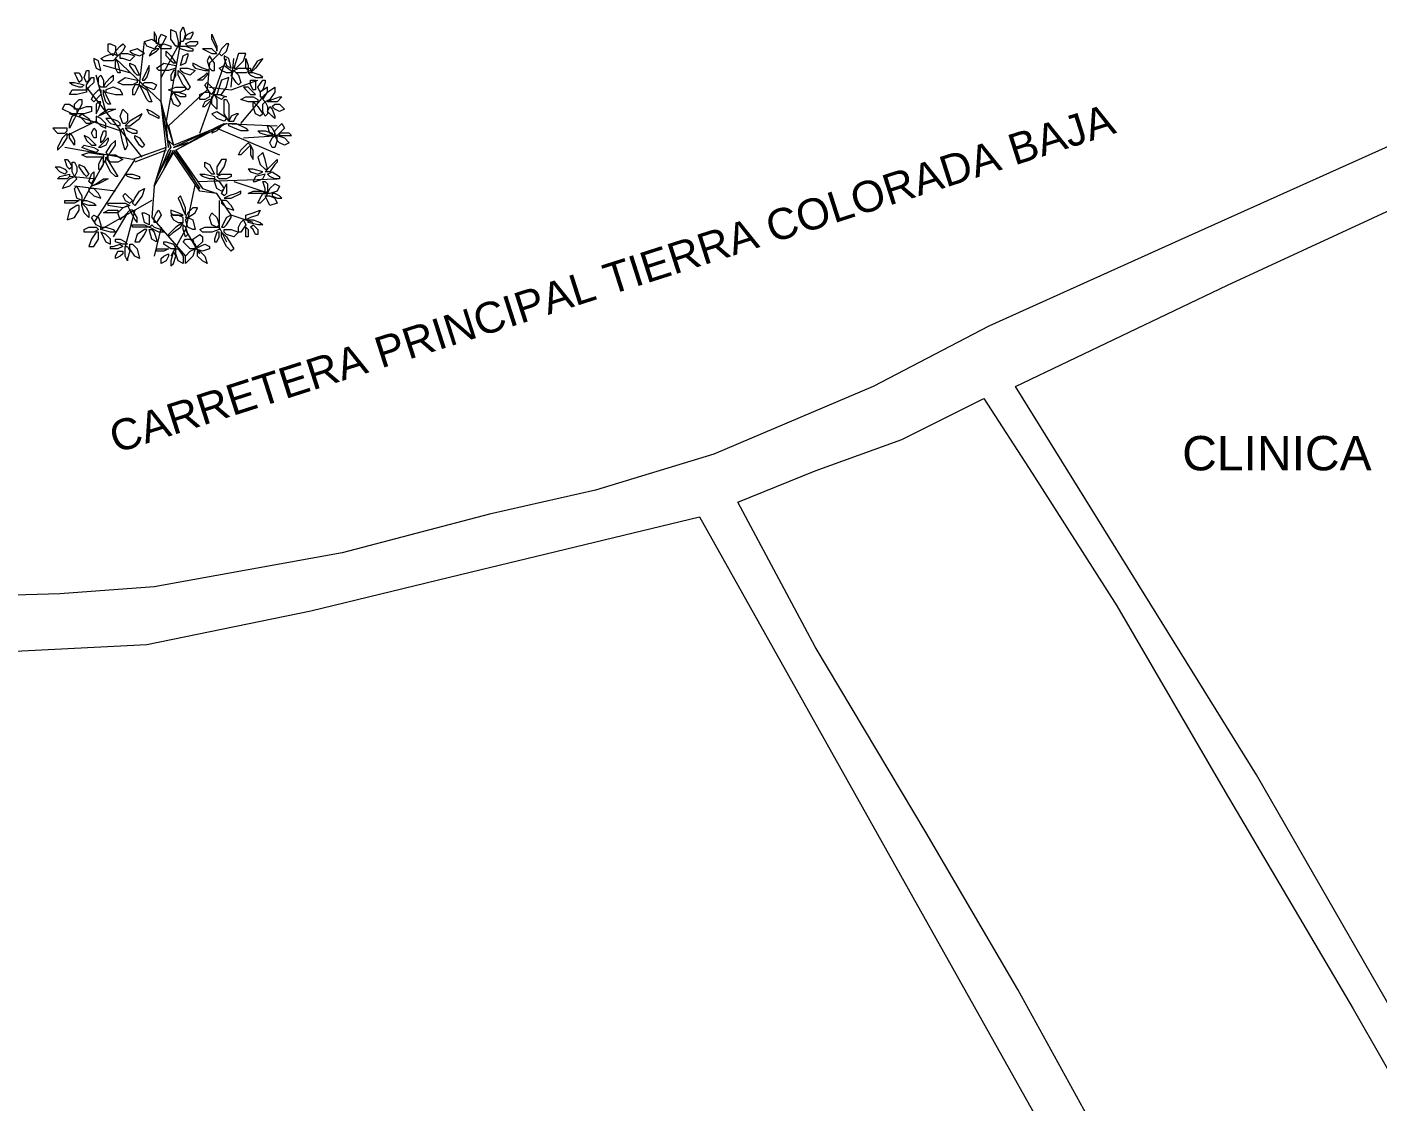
# Model space of a CAD drawing. Header units: millimetres. Extents: x 2424 to 2568, y 1542 to 1762.
# Drawn here: x 2502.51 to 2518.33, y 1641.95 to 1654.54 of the extents above; entities that cross this region are included whole.
import ezdxf

# ---------------------------------------------------------------- set-up
doc = ezdxf.new("R2010")
doc.units = ezdxf.units.MM
doc.layers.add('PDF_0', color=7, linetype='Continuous')
doc.layers.add('PDF_Text', color=7, linetype='Continuous')
doc.styles.add('PDF ArialMT', font='arial.ttf')

msp = doc.modelspace()

# ---------------------------------------------------------------- linework, layer by layer
at = {"layer": 'PDF_0', "lineweight": 9}
for points in [[(2504.028, 1654.338), (2504.028, 1654.366), (2504.028, 1654.423), (2504, 1654.479), (2504, 1654.451), (2504, 1654.395)], [(2504.084, 1654.31), (2504.056, 1654.338), (2504.056, 1654.395), (2504.084, 1654.451), (2504.141, 1654.423), (2504.113, 1654.366)], [(2504.282, 1654.31), (2504.254, 1654.31), (2504.197, 1654.395), (2504.197, 1654.508), (2504.254, 1654.479), (2504.282, 1654.366)], [(2504.31, 1654.423), (2504.31, 1654.479), (2504.339, 1654.536), (2504.367, 1654.451), (2504.339, 1654.366), (2504.31, 1654.366)], [(2504.367, 1654.395), (2504.367, 1654.423), (2504.395, 1654.451), (2504.452, 1654.479), (2504.452, 1654.451), (2504.423, 1654.395)], [(2504.677, 1654.395), (2504.677, 1654.451), (2504.734, 1654.31), (2504.734, 1654.253), (2504.734, 1654.282)], [(2503.548, 1654.31), (2503.548, 1654.253), (2503.52, 1654.197), (2503.463, 1654.253), (2503.463, 1654.338), (2503.491, 1654.338)], [(2503.633, 1654.338), (2503.661, 1654.31), (2503.633, 1654.253), (2503.576, 1654.197), (2503.548, 1654.253), (2503.604, 1654.31)], [(2503.83, 1654.197), (2503.887, 1654.225), (2503.802, 1654.282), (2503.717, 1654.253), (2503.746, 1654.225)], [(2504, 1654.282), (2503.915, 1654.31), (2503.887, 1654.366), (2503.972, 1654.395), (2504.056, 1654.338), (2504.028, 1654.31)], [(2503.972, 1654.253), (2503.943, 1654.197), (2504.028, 1654.253), (2504.056, 1654.282), (2504.028, 1654.282)], [(2504.141, 1654.282), (2504.084, 1654.282), (2504.056, 1654.31), (2504.113, 1654.338), (2504.197, 1654.31), (2504.197, 1654.282)], [(2504.395, 1654.253), (2504.31, 1654.282), (2504.282, 1654.31), (2504.367, 1654.31), (2504.452, 1654.282), (2504.452, 1654.253)], [(2504.48, 1654.31), (2504.395, 1654.31), (2504.367, 1654.338), (2504.423, 1654.366), (2504.508, 1654.366), (2504.508, 1654.338)], [(2504.621, 1654.253), (2504.677, 1654.225), (2504.734, 1654.225), (2504.677, 1654.282), (2504.593, 1654.282), (2504.565, 1654.282)], [(2504.762, 1654.225), (2504.79, 1654.197), (2504.847, 1654.253), (2504.875, 1654.338), (2504.847, 1654.338), (2504.79, 1654.282)], [(2503.322, 1654.056), (2503.378, 1654.027), (2503.35, 1654.14), (2503.294, 1654.169), (2503.294, 1654.14)], [(2503.435, 1654.197), (2503.52, 1654.225), (2503.576, 1654.197), (2503.52, 1654.14), (2503.407, 1654.14), (2503.378, 1654.169)], [(2503.548, 1654.056), (2503.548, 1654.14), (2503.548, 1654.169), (2503.576, 1654.112), (2503.604, 1653.999), (2503.576, 1653.999)], [(2503.604, 1654.169), (2503.604, 1654.225), (2503.689, 1654.225), (2503.774, 1654.197), (2503.717, 1654.14), (2503.633, 1654.169)], [(2504.197, 1654.14), (2504.141, 1654.197), (2504.141, 1654.253), (2504.197, 1654.197), (2504.254, 1654.112), (2504.226, 1654.112)], [(2504.367, 1654.112), (2504.31, 1654.084), (2504.339, 1654.197), (2504.395, 1654.225), (2504.395, 1654.197)], [(2504.677, 1654.027), (2504.706, 1654.027), (2504.706, 1654.112), (2504.649, 1654.197), (2504.621, 1654.14), (2504.649, 1654.056)], [(2504.847, 1654.084), (2504.903, 1654.056), (2504.875, 1654.169), (2504.819, 1654.197), (2504.819, 1654.169)], [(2504.932, 1654.056), (2504.96, 1654.056), (2505.045, 1654.14), (2505.073, 1654.225), (2504.988, 1654.225), (2504.96, 1654.14)], [(2505.073, 1654.14), (2505.073, 1654.169), (2505.101, 1654.084), (2505.101, 1654.027), (2505.073, 1654.056)], [(2505.214, 1654.14), (2505.271, 1654.169), (2505.186, 1654.056), (2505.129, 1653.999), (2505.158, 1654.056)], [(2503.153, 1653.915), (2503.124, 1653.886), (2503.096, 1653.943), (2503.068, 1653.999), (2503.124, 1653.999), (2503.153, 1653.943)], [(2503.237, 1653.971), (2503.237, 1653.915), (2503.209, 1653.886), (2503.181, 1653.943), (2503.209, 1654.027), (2503.237, 1654.027)], [(2503.35, 1653.858), (2503.35, 1653.943), (2503.378, 1653.971), (2503.407, 1653.915), (2503.407, 1653.83), (2503.378, 1653.83)], [(2503.435, 1653.886), (2503.491, 1653.943), (2503.52, 1653.971), (2503.52, 1653.915), (2503.435, 1653.83), (2503.407, 1653.83)], [(2503.774, 1653.999), (2503.717, 1654.084), (2503.717, 1654.112), (2503.774, 1654.084), (2503.83, 1653.971), (2503.802, 1653.971)], [(2503.915, 1653.943), (2503.943, 1654.027), (2503.943, 1654.084), (2503.915, 1654.027), (2503.859, 1653.915), (2503.887, 1653.915)], [(2504.169, 1654.027), (2504.056, 1654.027), (2504.028, 1654.056), (2504.113, 1654.112), (2504.254, 1654.084), (2504.254, 1654.056)], [(2504.197, 1653.915), (2504.226, 1653.915), (2504.254, 1653.971), (2504.254, 1654.027), (2504.226, 1654.027), (2504.197, 1653.971)], [(2504.339, 1653.858), (2504.282, 1653.971), (2504.282, 1654.027), (2504.339, 1653.971), (2504.423, 1653.83), (2504.395, 1653.802)], [(2504.31, 1654.027), (2504.31, 1654.056), (2504.395, 1654.056), (2504.48, 1654.027), (2504.423, 1653.971), (2504.339, 1653.999)], [(2504.48, 1654.056), (2504.593, 1654.027), (2504.649, 1654.027), (2504.565, 1654.056), (2504.452, 1654.112), (2504.452, 1654.084)], [(2504.565, 1653.915), (2504.508, 1653.915), (2504.593, 1653.971), (2504.621, 1653.999), (2504.621, 1653.971)], [(2504.847, 1653.999), (2504.79, 1654.027), (2504.762, 1654.056), (2504.819, 1654.084), (2504.903, 1654.027), (2504.903, 1653.999)], [(2504.96, 1653.886), (2504.903, 1653.971), (2504.932, 1654.027), (2504.988, 1653.971), (2505.016, 1653.886), (2504.988, 1653.858)], [(2505.073, 1653.999), (2504.96, 1653.999), (2504.932, 1654.027), (2504.988, 1654.056), (2505.129, 1654.056), (2505.129, 1654.027)], [(2505.101, 1653.999), (2505.129, 1653.971), (2505.186, 1653.943), (2505.271, 1653.943), (2505.242, 1653.971), (2505.158, 1653.999)], [(2503.124, 1653.83), (2503.04, 1653.858), (2503.011, 1653.886), (2503.068, 1653.886), (2503.181, 1653.858), (2503.153, 1653.83)], [(2503.209, 1653.802), (2503.209, 1653.773), (2503.096, 1653.745), (2503.011, 1653.745), (2503.04, 1653.802), (2503.153, 1653.802)], [(2503.294, 1653.886), (2503.237, 1653.83), (2503.209, 1653.802), (2503.209, 1653.858), (2503.266, 1653.943), (2503.294, 1653.943)], [(2503.294, 1653.745), (2503.35, 1653.802), (2503.378, 1653.802), (2503.378, 1653.745), (2503.294, 1653.66), (2503.266, 1653.689)], [(2503.435, 1653.66), (2503.407, 1653.745), (2503.407, 1653.802), (2503.435, 1653.745), (2503.491, 1653.632), (2503.463, 1653.632)], [(2503.435, 1653.802), (2503.435, 1653.773), (2503.548, 1653.745), (2503.633, 1653.745), (2503.604, 1653.802), (2503.52, 1653.83)], [(2503.746, 1653.858), (2503.633, 1653.858), (2503.576, 1653.886), (2503.661, 1653.943), (2503.802, 1653.915), (2503.802, 1653.886)], [(2503.746, 1653.745), (2503.774, 1653.745), (2503.802, 1653.802), (2503.83, 1653.858), (2503.774, 1653.858), (2503.746, 1653.802)], [(2503.915, 1653.689), (2503.859, 1653.802), (2503.83, 1653.858), (2503.915, 1653.802), (2503.972, 1653.66), (2503.943, 1653.66)], [(2503.859, 1653.858), (2503.887, 1653.886), (2503.972, 1653.886), (2504.028, 1653.858), (2504, 1653.802), (2503.915, 1653.83)], [(2504.31, 1653.773), (2504.226, 1653.773), (2504.169, 1653.802), (2504.254, 1653.83), (2504.367, 1653.83), (2504.367, 1653.802)], [(2504.649, 1653.858), (2504.706, 1653.802), (2504.677, 1653.745), (2504.649, 1653.773), (2504.593, 1653.858), (2504.621, 1653.886)], [(2504.734, 1653.745), (2504.79, 1653.745), (2504.847, 1653.83), (2504.875, 1653.943), (2504.79, 1653.915), (2504.762, 1653.83)], [(2505.129, 1653.745), (2505.186, 1653.745), (2505.101, 1653.83), (2505.045, 1653.83), (2505.073, 1653.802)], [(2505.186, 1653.802), (2505.158, 1653.802), (2505.129, 1653.858), (2505.129, 1653.915), (2505.186, 1653.915), (2505.186, 1653.858)], [(2505.299, 1653.886), (2505.271, 1653.802), (2505.242, 1653.773), (2505.214, 1653.83), (2505.271, 1653.915), (2505.299, 1653.915)], [(2505.327, 1653.773), (2505.327, 1653.83), (2505.242, 1653.773), (2505.242, 1653.717), (2505.271, 1653.717)], [(2505.299, 1653.66), (2505.271, 1653.689), (2505.327, 1653.773), (2505.412, 1653.83), (2505.412, 1653.773), (2505.355, 1653.689)], [(2503.153, 1653.632), (2503.124, 1653.576), (2503.068, 1653.576), (2503.068, 1653.632), (2503.124, 1653.689), (2503.153, 1653.689)], [(2503.322, 1653.632), (2503.322, 1653.547), (2503.322, 1653.519), (2503.35, 1653.576), (2503.378, 1653.66), (2503.35, 1653.66)], [(2504.226, 1653.632), (2504.197, 1653.717), (2504.226, 1653.773), (2504.254, 1653.717), (2504.31, 1653.632), (2504.282, 1653.604)], [(2504.31, 1653.717), (2504.254, 1653.745), (2504.226, 1653.773), (2504.282, 1653.773), (2504.367, 1653.745), (2504.367, 1653.717)], [(2504.649, 1653.773), (2504.649, 1653.717), (2504.593, 1653.689), (2504.536, 1653.689), (2504.536, 1653.745), (2504.593, 1653.773)], [(2504.677, 1653.689), (2504.649, 1653.689), (2504.593, 1653.66), (2504.565, 1653.604), (2504.593, 1653.604), (2504.649, 1653.66)], [(2504.734, 1653.689), (2504.734, 1653.632), (2504.734, 1653.576), (2504.677, 1653.632), (2504.677, 1653.717), (2504.706, 1653.745)], [(2504.79, 1653.689), (2504.734, 1653.717), (2504.706, 1653.745), (2504.762, 1653.745), (2504.847, 1653.717), (2504.819, 1653.717)], [(2504.875, 1653.632), (2504.875, 1653.491), (2504.875, 1653.434), (2504.819, 1653.519), (2504.819, 1653.689), (2504.847, 1653.689)], [(2505.214, 1653.689), (2505.214, 1653.66), (2505.101, 1653.66), (2505.016, 1653.689), (2505.073, 1653.717), (2505.158, 1653.717)], [(2505.186, 1653.519), (2505.158, 1653.604), (2505.158, 1653.66), (2505.214, 1653.604), (2505.271, 1653.519), (2505.242, 1653.491)], [(2505.271, 1653.547), (2505.271, 1653.632), (2505.299, 1653.66), (2505.327, 1653.604), (2505.327, 1653.519), (2505.299, 1653.491)], [(2505.383, 1653.689), (2505.468, 1653.717), (2505.496, 1653.717), (2505.44, 1653.66), (2505.355, 1653.66), (2505.327, 1653.66)], [(2503.011, 1653.632), (2503.096, 1653.576), (2503.096, 1653.519), (2503.04, 1653.519), (2502.927, 1653.576), (2502.955, 1653.632)], [(2503.011, 1653.406), (2503.04, 1653.491), (2503.096, 1653.519), (2503.068, 1653.463), (2503.011, 1653.35), (2503.011, 1653.378)], [(2503.266, 1653.604), (2503.266, 1653.547), (2503.181, 1653.519), (2503.096, 1653.519), (2503.124, 1653.576), (2503.209, 1653.604)], [(2503.124, 1653.491), (2503.153, 1653.519), (2503.237, 1653.463), (2503.266, 1653.406), (2503.209, 1653.406), (2503.153, 1653.463)], [(2503.322, 1653.491), (2503.322, 1653.434), (2503.378, 1653.378), (2503.435, 1653.35), (2503.435, 1653.406), (2503.378, 1653.463)], [(2503.463, 1653.576), (2503.548, 1653.576), (2503.407, 1653.519), (2503.35, 1653.491), (2503.378, 1653.519)], [(2503.661, 1653.406), (2503.633, 1653.406), (2503.604, 1653.491), (2503.633, 1653.576), (2503.689, 1653.519), (2503.689, 1653.434)], [(2503.83, 1653.463), (2503.859, 1653.519), (2503.717, 1653.434), (2503.661, 1653.378), (2503.717, 1653.378)], [(2504, 1653.491), (2503.943, 1653.519), (2503.915, 1653.576), (2503.972, 1653.547), (2504.056, 1653.491), (2504.056, 1653.463)], [(2504.847, 1653.463), (2504.819, 1653.434), (2504.734, 1653.463), (2504.677, 1653.519), (2504.734, 1653.547), (2504.819, 1653.491)], [(2504.988, 1653.519), (2504.96, 1653.519), (2504.903, 1653.491), (2504.875, 1653.434), (2504.932, 1653.434), (2504.96, 1653.491)], [(2505.383, 1653.491), (2505.327, 1653.547), (2505.355, 1653.604), (2505.383, 1653.576), (2505.412, 1653.491), (2505.412, 1653.463)], [(2505.383, 1653.604), (2505.412, 1653.632), (2505.468, 1653.632), (2505.525, 1653.576), (2505.468, 1653.547), (2505.412, 1653.576)], [(2502.983, 1653.321), (2502.983, 1653.35), (2502.898, 1653.35), (2502.814, 1653.35), (2502.87, 1653.293), (2502.955, 1653.293)], [(2503.322, 1653.237), (2503.294, 1653.237), (2503.266, 1653.293), (2503.294, 1653.35), (2503.322, 1653.321), (2503.322, 1653.265)], [(2503.576, 1653.434), (2503.491, 1653.463), (2503.435, 1653.463), (2503.491, 1653.406), (2503.604, 1653.378), (2503.604, 1653.406)], [(2503.661, 1653.265), (2503.689, 1653.152), (2503.661, 1653.096), (2503.633, 1653.18), (2503.604, 1653.321), (2503.633, 1653.35)], [(2503.802, 1653.293), (2503.802, 1653.321), (2503.717, 1653.35), (2503.661, 1653.35), (2503.689, 1653.321), (2503.746, 1653.293)], [(2504.762, 1653.378), (2504.819, 1653.406), (2504.734, 1653.321), (2504.677, 1653.293), (2504.706, 1653.35)], [(2504.96, 1653.406), (2505.073, 1653.35), (2505.101, 1653.321), (2505.016, 1653.321), (2504.875, 1653.378), (2504.875, 1653.406)], [(2505.383, 1653.35), (2505.412, 1653.293), (2505.412, 1653.265), (2505.355, 1653.293), (2505.327, 1653.378), (2505.355, 1653.378)], [(2505.412, 1653.321), (2505.468, 1653.378), (2505.496, 1653.406), (2505.525, 1653.35), (2505.44, 1653.265), (2505.412, 1653.265)], [(2502.927, 1653.152), (2502.983, 1653.237), (2502.983, 1653.293), (2502.927, 1653.237), (2502.87, 1653.124), (2502.87, 1653.096)], [(2503.068, 1653.209), (2503.068, 1653.152), (2503.011, 1653.237), (2503.011, 1653.293), (2503.04, 1653.265)], [(2503.266, 1653.152), (2503.322, 1653.152), (2503.237, 1653.237), (2503.181, 1653.265), (2503.209, 1653.209)], [(2503.435, 1653.152), (2503.378, 1653.124), (2503.35, 1653.124), (2503.378, 1653.152), (2503.463, 1653.237), (2503.463, 1653.209)], [(2503.435, 1653.265), (2503.407, 1653.209), (2503.378, 1653.18), (2503.378, 1653.237), (2503.407, 1653.321), (2503.435, 1653.321)], [(2503.491, 1653.067), (2503.548, 1653.152), (2503.548, 1653.209), (2503.491, 1653.152), (2503.435, 1653.067), (2503.463, 1653.039)], [(2503.83, 1653.152), (2503.774, 1653.237), (2503.774, 1653.265), (2503.83, 1653.237), (2503.887, 1653.152), (2503.859, 1653.124)], [(2505.101, 1653.124), (2505.016, 1653.039), (2504.988, 1653.039), (2505.016, 1653.096), (2505.101, 1653.18), (2505.129, 1653.152)], [(2505.327, 1653.265), (2505.242, 1653.293), (2505.214, 1653.321), (2505.299, 1653.321), (2505.383, 1653.293), (2505.383, 1653.265)], [(2505.355, 1653.18), (2505.383, 1653.237), (2505.412, 1653.265), (2505.44, 1653.209), (2505.412, 1653.124), (2505.383, 1653.124)], [(2505.44, 1653.209), (2505.44, 1653.265), (2505.525, 1653.237), (2505.581, 1653.18), (2505.525, 1653.152), (2505.468, 1653.18)], [(2505.468, 1653.293), (2505.468, 1653.265), (2505.553, 1653.265), (2505.609, 1653.265), (2505.581, 1653.293), (2505.525, 1653.293)], [(2503.35, 1653.096), (2503.322, 1653.067), (2503.237, 1653.096), (2503.153, 1653.124), (2503.181, 1653.152), (2503.294, 1653.124)], [(2503.322, 1653.011), (2503.209, 1653.011), (2503.153, 1653.039), (2503.237, 1653.067), (2503.407, 1653.039), (2503.407, 1653.011)], [(2503.35, 1652.87), (2503.378, 1652.87), (2503.407, 1652.926), (2503.407, 1653.011), (2503.378, 1652.983), (2503.35, 1652.926)], [(2503.491, 1652.841), (2503.435, 1652.954), (2503.435, 1653.011), (2503.491, 1652.926), (2503.576, 1652.785), (2503.548, 1652.785)], [(2503.463, 1652.983), (2503.463, 1653.039), (2503.548, 1653.039), (2503.633, 1652.983), (2503.576, 1652.954), (2503.491, 1652.954)], [(2505.158, 1653.096), (2505.129, 1653.152), (2505.129, 1653.039), (2505.158, 1652.983), (2505.158, 1653.011)], [(2505.299, 1652.87), (2505.327, 1652.87), (2505.299, 1652.983), (2505.271, 1653.067), (2505.214, 1653.011), (2505.242, 1652.926)], [(2502.983, 1652.841), (2502.955, 1652.813), (2502.898, 1652.841), (2502.842, 1652.898), (2502.898, 1652.898), (2502.955, 1652.87)], [(2503.011, 1652.954), (2503.04, 1652.898), (2503.011, 1652.87), (2502.983, 1652.898), (2502.955, 1652.983), (2502.983, 1652.983)], [(2503.096, 1652.898), (2503.096, 1652.841), (2503.068, 1652.785), (2503.04, 1652.841), (2503.04, 1652.954), (2503.068, 1652.954)], [(2503.181, 1652.813), (2503.124, 1652.898), (2503.124, 1652.926), (2503.181, 1652.898), (2503.237, 1652.813), (2503.209, 1652.785)], [(2504.649, 1652.841), (2504.593, 1652.898), (2504.593, 1652.954), (2504.649, 1652.926), (2504.706, 1652.813), (2504.677, 1652.813)], [(2504.734, 1652.813), (2504.762, 1652.813), (2504.819, 1652.898), (2504.847, 1652.983), (2504.79, 1652.983), (2504.734, 1652.898)], [(2505.214, 1652.813), (2505.271, 1652.841), (2505.158, 1652.87), (2505.101, 1652.87), (2505.129, 1652.841)], [(2505.412, 1652.926), (2505.355, 1652.841), (2505.299, 1652.841), (2505.355, 1652.898), (2505.44, 1652.983), (2505.44, 1652.954)], [(2502.983, 1652.757), (2502.898, 1652.757), (2502.87, 1652.757), (2502.898, 1652.785), (2503.011, 1652.813), (2503.011, 1652.785)], [(2503.068, 1652.785), (2503.096, 1652.757), (2503.011, 1652.672), (2502.927, 1652.644), (2502.955, 1652.7), (2503.011, 1652.757)], [(2503.266, 1652.813), (2503.294, 1652.841), (2503.294, 1652.757), (2503.266, 1652.7), (2503.237, 1652.728)], [(2503.407, 1652.757), (2503.463, 1652.757), (2503.35, 1652.7), (2503.266, 1652.672), (2503.322, 1652.7)], [(2503.774, 1652.757), (2503.689, 1652.785), (2503.661, 1652.813), (2503.746, 1652.813), (2503.83, 1652.785), (2503.83, 1652.757)], [(2504.649, 1652.757), (2504.565, 1652.785), (2504.536, 1652.813), (2504.593, 1652.813), (2504.706, 1652.785), (2504.706, 1652.757)], [(2504.734, 1652.644), (2504.706, 1652.728), (2504.706, 1652.757), (2504.762, 1652.728), (2504.819, 1652.644), (2504.79, 1652.616)], [(2504.847, 1652.757), (2504.762, 1652.757), (2504.734, 1652.785), (2504.79, 1652.813), (2504.903, 1652.813), (2504.903, 1652.785)], [(2504.819, 1652.644), (2504.847, 1652.7), (2504.847, 1652.587), (2504.819, 1652.559), (2504.79, 1652.587)], [(2505.271, 1652.757), (2505.299, 1652.813), (2505.186, 1652.785), (2505.158, 1652.728), (2505.186, 1652.728)], [(2505.327, 1652.7), (2505.327, 1652.616), (2505.299, 1652.587), (2505.299, 1652.644), (2505.271, 1652.728), (2505.299, 1652.728)], [(2505.412, 1652.757), (2505.355, 1652.785), (2505.327, 1652.813), (2505.383, 1652.841), (2505.468, 1652.785), (2505.468, 1652.757)], [(2505.355, 1652.644), (2505.412, 1652.7), (2505.468, 1652.672), (2505.44, 1652.616), (2505.355, 1652.587), (2505.327, 1652.587)], [(2503.124, 1652.616), (2503.153, 1652.559), (2503.153, 1652.503), (2503.096, 1652.531), (2503.068, 1652.644), (2503.096, 1652.672)], [(2503.237, 1652.644), (2503.237, 1652.616), (2503.294, 1652.559), (2503.378, 1652.531), (2503.35, 1652.587), (2503.294, 1652.644)], [(2503.661, 1652.587), (2503.633, 1652.559), (2503.661, 1652.503), (2503.717, 1652.474), (2503.746, 1652.503), (2503.689, 1652.559)], [(2503.774, 1652.531), (2503.83, 1652.616), (2503.887, 1652.644), (2503.859, 1652.559), (2503.774, 1652.446), (2503.746, 1652.474)], [(2504.31, 1652.474), (2504.339, 1652.39), (2504.367, 1652.333), (2504.367, 1652.418), (2504.31, 1652.559), (2504.282, 1652.531)], [(2504.96, 1652.587), (2504.875, 1652.559), (2504.819, 1652.531), (2504.903, 1652.531), (2505.016, 1652.587), (2505.016, 1652.616)], [(2505.242, 1652.587), (2505.129, 1652.587), (2505.101, 1652.587), (2505.158, 1652.616), (2505.271, 1652.616), (2505.299, 1652.587)], [(2505.242, 1652.531), (2505.271, 1652.587), (2505.327, 1652.587), (2505.299, 1652.531), (2505.242, 1652.474), (2505.214, 1652.474)], [(2505.299, 1652.559), (2505.355, 1652.559), (2505.412, 1652.531), (2505.44, 1652.474), (2505.355, 1652.446), (2505.327, 1652.503)], [(2505.383, 1652.587), (2505.383, 1652.559), (2505.44, 1652.531), (2505.496, 1652.531), (2505.468, 1652.559), (2505.412, 1652.587)], [(2503.011, 1652.503), (2503.096, 1652.503), (2503.124, 1652.503), (2503.068, 1652.474), (2502.955, 1652.474), (2502.955, 1652.503)], [(2503.124, 1652.446), (2503.096, 1652.446), (2503.011, 1652.39), (2502.983, 1652.277), (2503.068, 1652.305), (2503.124, 1652.39)], [(2503.209, 1652.503), (2503.294, 1652.474), (2503.322, 1652.446), (2503.237, 1652.446), (2503.153, 1652.474), (2503.153, 1652.503)], [(2503.209, 1652.418), (2503.237, 1652.361), (2503.237, 1652.305), (2503.181, 1652.361), (2503.153, 1652.446), (2503.153, 1652.474)], [(2503.52, 1652.361), (2503.435, 1652.361), (2503.407, 1652.361), (2503.463, 1652.39), (2503.576, 1652.39), (2503.576, 1652.361)], [(2503.548, 1652.474), (2503.661, 1652.474), (2503.717, 1652.446), (2503.633, 1652.418), (2503.463, 1652.446), (2503.463, 1652.474)], [(2503.689, 1652.446), (2503.717, 1652.39), (2503.661, 1652.333), (2503.604, 1652.277), (2503.576, 1652.361), (2503.633, 1652.418)], [(2503.746, 1652.333), (2503.774, 1652.277), (2503.802, 1652.248), (2503.802, 1652.305), (2503.746, 1652.39), (2503.717, 1652.39)], [(2504, 1652.305), (2504.028, 1652.361), (2504.056, 1652.39), (2504.084, 1652.333), (2504.028, 1652.248), (2504, 1652.248)], [(2504.226, 1652.333), (2504.31, 1652.333), (2504.339, 1652.333), (2504.282, 1652.361), (2504.197, 1652.39), (2504.197, 1652.361)], [(2504.367, 1652.305), (2504.395, 1652.305), (2504.48, 1652.361), (2504.508, 1652.418), (2504.452, 1652.418), (2504.395, 1652.361)], [(2504.79, 1652.503), (2504.79, 1652.474), (2504.847, 1652.418), (2504.932, 1652.39), (2504.903, 1652.446), (2504.847, 1652.503)], [(2505.073, 1652.277), (2505.073, 1652.333), (2505.158, 1652.361), (2505.242, 1652.39), (2505.214, 1652.333), (2505.129, 1652.305)], [(2503.35, 1652.305), (2503.378, 1652.22), (2503.378, 1652.192), (2503.322, 1652.22), (2503.266, 1652.305), (2503.294, 1652.333)], [(2503.802, 1652.22), (2503.887, 1652.22), (2503.943, 1652.192), (2503.859, 1652.192), (2503.746, 1652.192), (2503.746, 1652.22)], [(2503.943, 1652.333), (2503.943, 1652.248), (2503.943, 1652.22), (2503.887, 1652.248), (2503.859, 1652.361), (2503.887, 1652.361)], [(2504, 1652.192), (2504.084, 1652.164), (2504.113, 1652.135), (2504.056, 1652.135), (2503.943, 1652.192), (2503.972, 1652.22)], [(2504.226, 1652.135), (2504.31, 1652.192), (2504.339, 1652.248), (2504.254, 1652.192), (2504.169, 1652.107), (2504.169, 1652.079)], [(2504.339, 1652.248), (2504.339, 1652.305), (2504.282, 1652.333), (2504.197, 1652.333), (2504.226, 1652.277), (2504.282, 1652.248)], [(2504.395, 1652.107), (2504.367, 1652.079), (2504.339, 1652.164), (2504.339, 1652.22), (2504.367, 1652.192)], [(2504.395, 1652.192), (2504.367, 1652.277), (2504.395, 1652.305), (2504.452, 1652.277), (2504.48, 1652.164), (2504.452, 1652.164)], [(2504.677, 1652.22), (2504.649, 1652.305), (2504.677, 1652.361), (2504.734, 1652.305), (2504.762, 1652.22), (2504.734, 1652.192)], [(2504.847, 1652.22), (2504.903, 1652.305), (2504.903, 1652.333), (2504.847, 1652.305), (2504.79, 1652.192), (2504.819, 1652.192)], [(2504.988, 1652.192), (2505.016, 1652.248), (2505.045, 1652.277), (2505.073, 1652.22), (2505.016, 1652.135), (2504.988, 1652.135)], [(2505.158, 1652.277), (2505.242, 1652.248), (2505.271, 1652.22), (2505.214, 1652.22), (2505.101, 1652.248), (2505.101, 1652.277)], [(2505.129, 1652.192), (2505.158, 1652.22), (2505.214, 1652.164), (2505.214, 1652.107), (2505.186, 1652.107), (2505.158, 1652.164)], [(2503.237, 1652.192), (2503.322, 1652.192), (2503.35, 1652.164), (2503.294, 1652.135), (2503.181, 1652.135), (2503.181, 1652.164)], [(2503.35, 1652.135), (2503.322, 1652.135), (2503.266, 1652.051), (2503.237, 1651.966), (2503.294, 1651.966), (2503.35, 1652.051)], [(2503.435, 1652.192), (2503.52, 1652.164), (2503.548, 1652.135), (2503.491, 1652.135), (2503.378, 1652.164), (2503.378, 1652.192)], [(2503.435, 1652.107), (2503.378, 1652.135), (2503.435, 1652.022), (2503.491, 1651.994), (2503.491, 1652.051)], [(2503.915, 1652.164), (2503.887, 1652.164), (2503.802, 1652.107), (2503.774, 1652.022), (2503.83, 1652.022), (2503.887, 1652.107)], [(2504, 1652.135), (2504.028, 1652.051), (2504.028, 1652.022), (2503.972, 1652.051), (2503.943, 1652.164), (2503.972, 1652.164)], [(2504.565, 1652.022), (2504.508, 1651.966), (2504.48, 1651.966), (2504.452, 1652.051), (2504.536, 1652.107), (2504.565, 1652.079)], [(2504.677, 1652.135), (2504.565, 1652.135), (2504.536, 1652.164), (2504.593, 1652.192), (2504.762, 1652.192), (2504.762, 1652.164)], [(2504.706, 1652.022), (2504.734, 1652.022), (2504.762, 1652.079), (2504.762, 1652.135), (2504.734, 1652.135), (2504.706, 1652.051)], [(2504.847, 1651.966), (2504.79, 1652.079), (2504.79, 1652.135), (2504.847, 1652.079), (2504.932, 1651.938), (2504.903, 1651.91)], [(2504.819, 1652.135), (2504.819, 1652.164), (2504.903, 1652.164), (2504.988, 1652.135), (2504.932, 1652.079), (2504.847, 1652.107)], [(2505.073, 1652.107), (2505.073, 1652.164), (2505.073, 1652.192), (2505.101, 1652.164), (2505.101, 1652.079), (2505.073, 1652.079)], [(2503.52, 1651.966), (2503.604, 1651.994), (2503.633, 1651.966), (2503.576, 1651.938), (2503.491, 1651.938), (2503.491, 1651.966)], [(2503.604, 1652.051), (2503.661, 1652.022), (2503.689, 1651.994), (2503.633, 1651.994), (2503.548, 1652.022), (2503.548, 1652.051)], [(2503.633, 1651.91), (2503.633, 1651.881), (2503.604, 1651.853), (2503.548, 1651.825), (2503.548, 1651.853), (2503.576, 1651.91)], [(2503.717, 1651.91), (2503.689, 1651.825), (2503.689, 1651.797), (2503.661, 1651.853), (2503.661, 1651.966), (2503.689, 1651.966)], [(2503.717, 1651.994), (2503.746, 1651.994), (2503.802, 1651.938), (2503.83, 1651.825), (2503.774, 1651.853), (2503.717, 1651.938)], [(2504.084, 1651.938), (2504.141, 1651.938), (2504.169, 1651.938), (2504.113, 1651.91), (2504.028, 1651.91), (2504.028, 1651.938)], [(2504.141, 1652.022), (2504.226, 1651.994), (2504.254, 1651.938), (2504.197, 1651.938), (2504.113, 1651.994), (2504.113, 1652.022)], [(2504.254, 1651.853), (2504.226, 1651.91), (2504.197, 1651.797), (2504.197, 1651.74), (2504.226, 1651.768)], [(2504.254, 1651.938), (2504.282, 1651.938), (2504.339, 1651.853), (2504.339, 1651.768), (2504.282, 1651.797), (2504.254, 1651.881)], [(2504.423, 1652.051), (2504.48, 1651.994), (2504.48, 1651.938), (2504.423, 1651.938), (2504.339, 1652.022), (2504.367, 1652.051)], [(2504.367, 1651.853), (2504.423, 1651.91), (2504.48, 1651.938), (2504.452, 1651.853), (2504.367, 1651.768), (2504.367, 1651.797)], [(2504.649, 1651.966), (2504.649, 1651.938), (2504.565, 1651.91), (2504.48, 1651.938), (2504.536, 1651.966), (2504.593, 1651.994)], [(2504.508, 1651.91), (2504.536, 1651.91), (2504.593, 1651.853), (2504.621, 1651.768), (2504.565, 1651.797), (2504.508, 1651.853)], [(2504.169, 1651.881), (2504.169, 1651.853), (2504.141, 1651.797), (2504.084, 1651.768), (2504.084, 1651.825), (2504.113, 1651.853)], [(2513.714, 1650.187), (2514.279, 1649.311), (2515.267, 1647.758), (2516.538, 1645.584), (2518.035, 1643.042), (2518.713, 1641.856), (2518.233, 1641.63), (2517.414, 1641.376), (2516.708, 1641.15), (2515.691, 1640.698), (2515.013, 1641.63), (2514.11, 1643.268), (2513.036, 1645.104), (2511.737, 1647.278), (2510.834, 1648.973), (2511.737, 1649.34), (2512.754, 1649.707)]]:
    msp.add_lwpolyline(points, close=True, dxfattribs=at)
for points in [[(2503.83, 1653.858), (2503.887, 1654.366)], [(2504.084, 1653.943), (2504.31, 1654.366), (2504.141, 1653.434), (2504.084, 1653.66), (2504.084, 1654.338)], [(2504.141, 1653.124), (2504.084, 1653.66), (2503.548, 1654.169)], [(2504.762, 1654.225), (2504.649, 1654.112), (2504.621, 1653.802), (2504.169, 1653.378), (2504.226, 1653.152), (2504.847, 1653.406), (2504.254, 1653.096), (2504.649, 1653.321), (2504.226, 1653.124)], [(2504.536, 1653.293), (2504.847, 1654.169)], [(2504.903, 1653.83), (2504.932, 1654.169)], [(2503.435, 1653.547), (2503.322, 1653.971)], [(2503.717, 1653.999), (2503.407, 1654.084)], [(2503.859, 1653.011), (2503.209, 1653.83)], [(2504.649, 1653.83), (2504.903, 1653.802), (2505.214, 1653.915)], [(2505.016, 1653.406), (2505.299, 1653.745)], [(2503.604, 1653.321), (2503.011, 1653.519)], [(2504.084, 1653.632), (2504.169, 1653.124), (2504.141, 1653.434), (2504.226, 1653.152), (2504.169, 1653.209), (2504.197, 1653.124), (2504.169, 1653.096), (2504.028, 1652.757), (2504.197, 1653.096), (2504.113, 1652.87), (2504.226, 1653.096), (2504.536, 1652.644), (2504.254, 1653.096), (2504.565, 1652.644), (2504.734, 1652.587)], [(2503.322, 1653.434), (2502.983, 1653.265)], [(2504.734, 1653.35), (2505.468, 1653.039)], [(2504.819, 1653.406), (2505.44, 1653.378)], [(2518.6, 1653.209), (2516.03, 1652.051), (2513.771, 1651.034), (2512.415, 1650.328), (2510.551, 1649.537), (2509.168, 1649.114), (2507.925, 1648.831), (2506.202, 1648.38), (2504, 1647.984), (2502.898, 1647.899), (2501.966, 1647.871), (2501.063, 1647.871), (2500.046, 1648.012), (2499.143, 1648.267), (2497.9, 1648.634), (2496.319, 1649.114), (2495.358, 1649.509), (2493.918, 1650.074), (2492.958, 1650.328), (2491.772, 1650.413), (2489.993, 1650.639), (2486.971, 1650.949)], [(2504.226, 1653.124), (2504.395, 1653.18), (2504.226, 1653.124)], [(2505.045, 1653.237), (2505.468, 1653.265)], [(2505.158, 1652.248), (2504.903, 1652.333), (2504.734, 1652.587), (2504.536, 1652.616), (2504.226, 1653.067), (2504, 1652.672), (2504.141, 1653.124), (2503.746, 1652.983), (2502.955, 1653.124)], [(2503.463, 1653.039), (2503.153, 1652.474)], [(2504.141, 1653.096), (2503.774, 1652.954)], [(2503.774, 1652.983), (2503.294, 1652.248)], [(2519.08, 1641.997), (2516.905, 1645.782), (2514.081, 1650.328), (2516.566, 1651.514), (2519.56, 1652.898)], [(2503.294, 1652.757), (2503.011, 1652.785)], [(2504.48, 1652.7), (2504.367, 1652.164)], [(2504.508, 1652.728), (2505.44, 1652.757)], [(2504.932, 1652.728), (2505.355, 1652.587)], [(2503.548, 1652.616), (2503.068, 1652.672)], [(2504, 1652.672), (2503.972, 1652.305), (2504.367, 1651.853)], [(2503.972, 1652.503), (2503.378, 1652.164)], [(2503.774, 1652.39), (2503.661, 1651.966)], [(2504.762, 1652.503), (2504.762, 1652.192), (2504.847, 1652.022)], [(2503.689, 1652.361), (2503.52, 1652.079)], [(2504.084, 1652.192), (2504, 1651.853)], [(2504.536, 1651.881), (2504.367, 1652.164), (2504.197, 1651.853)], [(2500.865, 1629.911), (2500.018, 1631.577), (2499.34, 1632.537), (2498.239, 1634.175), (2497.335, 1635.559), (2496.29, 1636.999), (2494.765, 1639.315), (2493.805, 1640.614), (2492.534, 1642.336), (2491.518, 1643.692), (2490.332, 1645.273), (2491.32, 1645.81), (2492.845, 1646.685), (2494.624, 1647.419), (2496.714, 1648.182), (2497.985, 1647.843), (2499.679, 1647.419), (2501.063, 1647.222), (2502.221, 1647.222), (2503.915, 1647.306), (2505.835, 1647.702), (2507.586, 1648.125), (2510.382, 1648.803), (2519.221, 1633.045)]]:
    msp.add_lwpolyline(points, dxfattribs=at)

# ---------------------------------------------------------------- texts
at = {"layer": 'PDF_Text', "insert": (2503.496, 1649.713), "char_height": 0.36216, "attachment_point": 4, "rotation": 17.7647, "style": 'PDF ArialMT'}
msp.add_mtext('CARRETERA PRINCIPAL TIERRA COLORADA BAJA', dxfattribs=at)
at = {"layer": 'PDF_Text', "insert": (2516.034, 1649.544), "char_height": 0.4024, "attachment_point": 4, "style": 'PDF ArialMT'}
msp.add_mtext('CLINICA PRIMEROS PASOS', dxfattribs=at)

doc.saveas('drawing.dxf')
